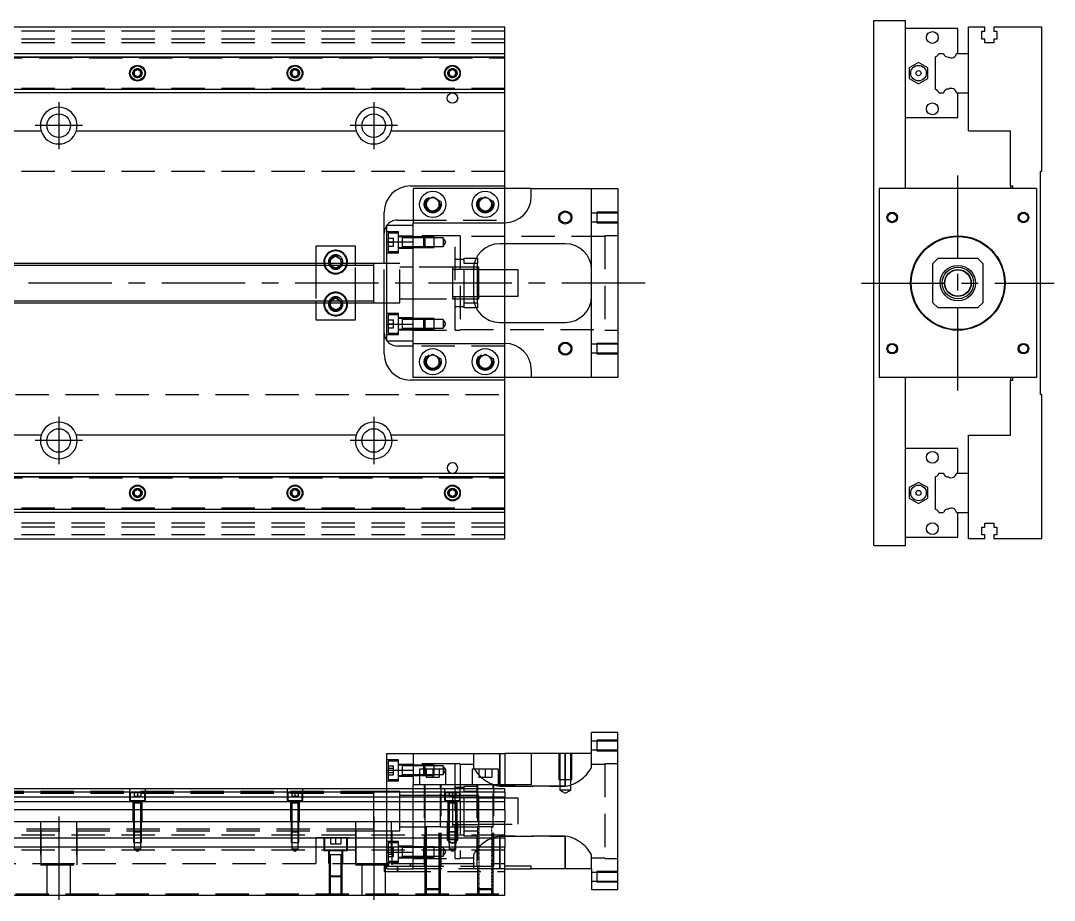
# Model space of a CAD drawing. Extents: x -14 to 789, y -275 to 102.
# Drawn here: x 395.5 to 789.3, y -235.3 to 100 of the extents above; entities that cross this region are included whole.
import ezdxf

# ---------------------------------------------------------------- set-up
doc = ezdxf.new("R2010")
doc.units = 0
for name, pattern in [('CENTER', [50.8, 31.75, -6.35, 6.35, -6.35]), ('DASHED', [19.05, 12.7, -6.35]), ('DOT', [0.5, 0.25, -0.25])]:
    doc.linetypes.add(name, pattern=pattern)
doc.layers.get('0').update_dxf_attribs({"linetype": 'CONTINUOUS'})
doc.layers.add('CENTER', color=1, linetype='CENTER')

msp = doc.modelspace()

# ---------------------------------------------------------------- linework, layer by layer
at = {"color": 7, "linetype": 'CONTINUOUS'}
for p, q in [((720.55, 100), (732.55, 100)), ((720.55, -100), (720.55, 100)), ((732.55, 36), (732.55, 100)), ((580, 97.5), (390, 97.5)), ((580, 87.5), (580, 97.5)), ((752.55, 97), (732.55, 97)), ((752.55, 87.5), (752.55, 97)), ((756.55, 87.5), (756.55, 97.5)), ((762.85, 97.5), (756.55, 97.5)), ((761.7, 96), (762.85, 96)), ((761.7, 93), (761.7, 96)), ((762.85, 96), (762.85, 97.5)), ((766.25, 97.5), (766.25, 96)), ((784.55, 97.5), (766.25, 97.5)), ((766.25, 96), (767.4, 96)), ((767.4, 96), (767.4, 93)), ((784.55, 42.5), (784.55, 97.5)), ((762.85, 93), (761.7, 93)), ((762.85, 91.5), (762.85, 93)), ((766.25, 91.5), (762.85, 91.5)), ((766.25, 93), (766.25, 91.5)), ((767.4, 93), (766.25, 93)), ((390, 87.5), (580, 87.5)), ((580, 86.247728), (580, 87.5)), ((745.302272, 87.5), (747.07668, 87.5)), ((752.027372, 87.5), (756.55, 87.5)), ((756.55, 72.5), (756.55, 87.5)), ((756.55, 72.5), (756.55, 87.5)), ((390, 86.247728), (580, 86.247728)), ((580, 73.752272), (580, 86.247728)), ((737.54996, 84.041452), (734.04996, 82.020726)), ((741.049959, 82.020726), (737.54996, 84.041452)), ((744.05, 73.752272), (744.05, 86.247728)), ((438.75, 80.721688), (440, 81.443376)), ((438.75, 79.278312), (438.75, 80.721688)), ((440, 78.556624), (438.75, 79.278312)), ((440, 81.443376), (441.25, 80.721688)), ((441.25, 79.278312), (440, 78.556624)), ((441.25, 80.721688), (441.25, 79.278312)), ((498.75, 80.721688), (500, 81.443376)), ((498.75, 79.278312), (498.75, 80.721688)), ((500, 78.556624), (498.75, 79.278312)), ((500, 81.443376), (501.25, 80.721688)), ((501.25, 79.278312), (500, 78.556624)), ((501.25, 80.721688), (501.25, 79.278312)), ((558.75, 80.721688), (560, 81.443376)), ((558.75, 79.278312), (558.75, 80.721688)), ((560, 78.556624), (558.75, 79.278312)), ((560, 81.443376), (561.25, 80.721688)), ((561.25, 79.278312), (560, 78.556624)), ((561.25, 80.721688), (561.25, 79.278312)), ((734.04996, 82.020726), (734.049959, 77.979274)), ((741.049959, 77.979274), (741.049959, 82.020726)), ((734.049959, 77.979274), (737.54996, 75.958548)), ((737.54996, 75.958548), (741.049959, 77.979274)), ((580, 73.752272), (390, 73.752272)), ((580, 72.5), (390, 72.5)), ((580, 72.5), (580, 73.752272)), ((580, 58), (580, 72.5)), ((745.302272, 72.5), (747.07668, 72.5)), ((752.027372, 72.5), (756.55, 72.5)), ((752.55, 63), (752.55, 72.5)), ((756.55, 58), (756.55, 72.5)), ((752.55, 63), (732.55, 63)), ((390, 58), (403.291796, 58)), ((416.708204, 58), (523.291796, 58)), ((536.708204, 58), (580, 58)), ((580, 37), (580, 58)), ((756.55, 58), (772.55, 58)), ((772.55, 37), (772.55, 58)), ((784.55, 42.5), (784.05, 42.5)), ((784.05, -42.5), (784.05, 42.5)), ((544, 37), (580, 37)), ((545, 36), (545, 23)), ((590, 36), (545, 36)), ((580, 36), (580, 37)), ((590, 33), (590, 36)), ((590, 36), (613, 36)), ((613, -36), (613, 36)), ((613, 36), (623, 36)), ((623, 36), (623, -36)), ((782.55, 36), (722.55, 36)), ((722.55, 36), (722.55, -36)), ((772.55, 37), (773.55, 37)), ((772.55, 37), (772.55, 36)), ((773.55, 36), (773.55, 37)), ((782.55, 36), (782.55, -36)), ((550, 31.443376), (552.5, 32.886752)), ((552.5, 32.886752), (555, 31.443376)), ((570, 31.443376), (572.5, 32.886752)), ((572.5, 32.886752), (575, 31.443376)), ((550, 28.556624), (550, 31.443376)), ((552.5, 27.113248), (550, 28.556624)), ((555, 28.556624), (552.5, 27.113248)), ((555, 31.443376), (555, 28.556624)), ((570, 28.556624), (570, 31.443376)), ((572.5, 27.113248), (570, 28.556624)), ((575, 28.556624), (572.5, 27.113248)), ((575, 31.443376), (575, 28.556624)), ((534, 7.5), (534, 27)), ((539, 24), (545, 24)), ((535, 15.652476), (535, 22)), ((535, 22), (545, 22)), ((545, 15.652476), (545, 23)), ((545, 23), (580, 23)), ((508, 14), (508, 7.5)), ((523, 14), (508, 14)), ((523, 7.5), (523, 14)), ((535, 15.652476), (545, 15.652476)), ((535, -15.652476), (535, 15.652476)), ((545, -15.652476), (545, 15.652476)), ((545, -15.652476), (545, 15.652476)), ((603, 15), (578, 15)), ((580, 5), (580, 15)), ((513.5, 9.1547), (515.5, 10.309402)), ((513.5, 7.5), (513.5, 9.1547)), ((515.5, 10.309402), (517.5, 9.1547)), ((517.5, 9.1547), (517.5, 7.5)), ((569.069714, 9.5), (569.5, 9.5)), ((569.5, 9.5), (569.5, 7.5)), ((745.05, 9.5), (743.05, 7.5)), ((745.05, 9.5), (760.05, 9.5)), ((762.05, 7.5), (760.05, 9.5)), ((530, 7.5), (390, 7.5)), ((530, -7.5), (530, 7.5)), ((535, 7.5), (530, 7.5)), ((568, 5), (568, -5)), ((569.5, 5.125), (568.000782, 5.125)), ((569.5, 6), (568.050126, 6)), ((569.5, 7.5), (568.317542, 7.5)), ((569.5, -7.5), (569.5, 7.5)), ((570, 6), (569.5, 6)), ((570, 5.125), (569.5, 5.125)), ((570, -6), (570, 6)), ((585, 5), (570, 5)), ((585, -5), (585, 5)), ((743.05, -7.5), (743.05, 7.5)), ((762.05, 7.5), (762.05, -7.5)), ((390, -7.5), (530, -7.5)), ((508, -7.5), (508, -14)), ((513.5, -9.1547), (513.5, -7.5)), ((517.5, -7.5), (517.5, -9.1547)), ((523, -14), (523, -7.5)), ((529.995, -7.5), (530, -7.5)), ((530, -7.5), (535, -7.5)), ((530, -7.5), (530.005, -7.5)), ((534, -27), (534, -7.5)), ((568.000782, -5.125), (569.5, -5.125)), ((568.050126, -6), (569.5, -6)), ((568.317542, -7.5), (569.5, -7.5)), ((569.5, -5.125), (570, -5.125)), ((569.5, -6), (570, -6)), ((569.5, -7.5), (569.5, -9.5)), ((570, -5), (585, -5)), ((580, -15), (580, -5)), ((743.05, -7.5), (745.05, -9.5)), ((760.05, -9.5), (762.05, -7.5)), ((769.15, -5.499994), (769.15, -5.500852)), ((769.15, -5.500852), (769.15, -6.285102)), ((769.15, -6.285102), (769.15, -6.959886)), ((515.5, -10.309402), (513.5, -9.1547)), ((517.5, -9.1547), (515.5, -10.309402)), ((569.5, -9.5), (569.069714, -9.5)), ((760.05, -9.5), (745.05, -9.5)), ((508, -14), (523, -14)), ((535, -22), (535, -15.652476)), ((535, -15.652476), (545, -15.652476)), ((545, -23), (545, -15.652476)), ((578, -15), (603, -15)), ((535, -22), (545, -22)), ((545, -23), (580, -23)), ((545, -36), (545, -23)), ((545, -24), (539, -24)), ((550, -28.556624), (552.5, -27.113248)), ((552.5, -27.113248), (555, -28.556624)), ((570, -28.556624), (572.5, -27.113248)), ((572.5, -27.113248), (575, -28.556624)), ((550, -31.443376), (550, -28.556624)), ((552.5, -32.886752), (550, -31.443376)), ((555, -31.443376), (552.5, -32.886752)), ((555, -28.556624), (555, -31.443376)), ((570, -31.443376), (570, -28.556624)), ((572.5, -32.886752), (570, -31.443376)), ((575, -31.443376), (572.5, -32.886752)), ((575, -28.556624), (575, -31.443376)), ((590, -33), (590, -36)), ((580, -37), (544, -37)), ((590, -36), (545, -36)), ((580, -37), (580, -36)), ((580, -58), (580, -37)), ((613, -36), (590, -36)), ((623, -36), (613, -36)), ((782.55, -36), (722.55, -36)), ((732.55, -100), (732.55, -36)), ((772.55, -36), (772.55, -37)), ((772.55, -58), (772.55, -37)), ((772.55, -37), (773.55, -37)), ((773.55, -37), (773.55, -36)), ((784.55, -42.5), (784.05, -42.5)), ((784.55, -97.5), (784.55, -42.5)), ((403.291796, -58), (390, -58)), ((523.291796, -58), (416.708204, -58)), ((580, -58), (536.708204, -58)), ((580, -72.5), (580, -58)), ((756.55, -72.5), (756.55, -58)), ((756.55, -58), (772.55, -58)), ((752.55, -63), (732.55, -63)), ((752.55, -72.5), (752.55, -63)), ((390, -72.5), (580, -72.5)), ((390, -73.752272), (580, -73.752272)), ((580, -73.752272), (580, -72.5)), ((580, -86.247728), (580, -73.752272)), ((744.05, -86.247728), (744.05, -73.752272)), ((745.302272, -72.5), (747.07668, -72.5)), ((752.027372, -72.5), (756.55, -72.5)), ((756.55, -87.5), (756.55, -72.5)), ((756.55, -87.5), (756.55, -72.5)), ((438.75, -79.278312), (440, -78.556624)), ((440, -78.556624), (441.25, -79.278312)), ((498.75, -79.278312), (500, -78.556624)), ((500, -78.556624), (501.25, -79.278312)), ((558.75, -79.278312), (560, -78.556624)), ((560, -78.556624), (561.25, -79.278312)), ((734.04996, -77.979274), (734.049959, -82.020726)), ((737.54996, -75.958548), (734.04996, -77.979274)), ((741.049959, -77.979274), (737.54996, -75.958548)), ((741.049959, -82.020726), (741.049959, -77.979274)), ((438.75, -80.721688), (438.75, -79.278312)), ((440, -81.443376), (438.75, -80.721688)), ((441.25, -80.721688), (440, -81.443376)), ((441.25, -79.278312), (441.25, -80.721688)), ((498.75, -80.721688), (498.75, -79.278312)), ((500, -81.443376), (498.75, -80.721688)), ((501.25, -80.721688), (500, -81.443376)), ((501.25, -79.278312), (501.25, -80.721688)), ((558.75, -80.721688), (558.75, -79.278312)), ((560, -81.443376), (558.75, -80.721688)), ((561.25, -80.721688), (560, -81.443376)), ((561.25, -79.278312), (561.25, -80.721688)), ((734.049959, -82.020726), (737.54996, -84.041452)), ((737.54996, -84.041452), (741.049959, -82.020726)), ((580, -86.247728), (390, -86.247728)), ((580, -87.5), (580, -86.247728)), ((580, -87.5), (390, -87.5)), ((580, -97.5), (580, -87.5)), ((745.302272, -87.5), (747.07668, -87.5)), ((752.027372, -87.5), (756.55, -87.5)), ((752.55, -97), (752.55, -87.5)), ((756.55, -97.5), (756.55, -87.5)), ((761.7, -93), (762.85, -93)), ((761.7, -96), (761.7, -93)), ((762.85, -91.5), (766.25, -91.5)), ((762.85, -93), (762.85, -91.5)), ((766.25, -91.5), (766.25, -93)), ((766.25, -93), (767.4, -93)), ((767.4, -93), (767.4, -96)), ((390, -97.5), (580, -97.5)), ((752.55, -97), (732.55, -97)), ((762.85, -97.5), (756.55, -97.5)), ((762.85, -96), (761.7, -96)), ((762.85, -97.5), (762.85, -96)), ((766.25, -96), (766.25, -97.5)), ((767.4, -96), (766.25, -96)), ((784.55, -97.5), (766.25, -97.5)), ((720.55, -100), (732.55, -100)), ((623, -171.26), (613, -171.26)), ((613, -179.26), (613, -171.26)), ((623, -231.26), (623, -171.26)), ((535, -179.26), (545, -179.26)), ((535, -185.607524), (535, -179.26)), ((545, -179.26), (545, -191.26)), ((545, -179.26), (580, -179.26)), ((590, -179.26), (580, -179.26)), ((590, -179.26), (590, -191.26)), ((613, -179.26), (590, -179.26)), ((540.9, -183.703646), (540.9, -184.28866)), ((535, -185.607524), (545, -185.607524)), ((535, -192.76), (535, -185.607524)), ((540.9, -185.563604), (540.9, -185.843698)), ((540.9, -187.118714), (540.9, -187.703656)), ((557.5, -185.26), (547.5, -185.26)), ((547.5, -185.26), (547.5, -191.26)), ((557.5, -191.26), (557.5, -185.26)), ((577.5, -185.26), (567.5, -185.26)), ((567.5, -185.26), (567.5, -191.26)), ((577.5, -191.26), (577.5, -185.26)), ((580, -192.76), (383.5, -192.76)), ((545, -192.76), (545, -191.26)), ((590, -191.26), (545, -191.26)), ((580, -194.012272), (580, -192.76)), ((580, -194.012272), (383.5, -194.012272)), ((383.5, -195.78668), (580, -195.78668)), ((570, -196.135), (569.5, -196.135)), ((580, -194.012272), (580, -195.78668)), ((580, -197.683076), (580, -195.78668)), ((580, -197.683076), (383.5, -197.683076)), ((580, -200.737372), (383.5, -200.737372)), ((580, -200.737372), (580, -197.683076)), ((580, -200.737372), (580, -205.26)), ((0, -205.26), (580, -205.26)), ((580, -211.56), (580, -205.26)), ((580, -211.56), (0, -211.56)), ((580, -211.56), (580, -214.96)), ((580, -214.96), (0, -214.96)), ((540.9, -214.816344), (540.9, -214.96)), ((540.9, -214.96), (540.9, -215.40136)), ((580, -233.26), (580, -214.96)), ((540.9, -216.676302), (540.9, -216.956396)), ((540.9, -218.231412), (540.9, -218.816354)), ((590, -222.26), (580, -222.26)), ((580, -223.26), (590, -223.26)), ((590, -223.26), (590, -222.26)), ((613, -223.26), (590, -223.26)), ((613, -223.26), (613, -231.26)), ((623, -231.26), (613, -231.26)), ((0, -233.26), (580, -233.26))]:
    msp.add_line(p, q, dxfattribs=at)
at = {"color": 3, "linetype": 'DASHED'}
for p, q in [((580, 96), (0, 96)), ((580, 93), (0, 93)), ((580, 91.5), (0, 91.5)), ((383.5, 86.1), (580, 86.1)), ((383.5, 85.8), (580, 85.8)), ((390, 86.1147), (580, 86.1147)), ((438.5, 80), (438.516134, 80.21941)), ((498.5, 80), (498.516134, 80.21941)), ((558.5, 80), (558.516134, 80.21941)), ((580, 74.2), (383.5, 74.2)), ((580, 73.9), (383.5, 73.9)), ((580, 73.8853), (390, 73.8853)), ((580, 42.5), (12.5, 42.5)), ((580, 24), (580, 36)), ((555.477798, 30.364306), (555.5, 30)), ((575.477798, 30.364306), (575.5, 30)), ((545, 24), (580, 24)), ((580, 23), (580, 24)), ((615, 26.65), (613, 26.65)), ((615, 26.999994), (615, 23.000006)), ((623, 26.999994), (615, 26.999994)), ((623, 26.65), (615, 26.65)), ((545, 15.652476), (545, 22)), ((580, 15), (580, 23)), ((613, 23.35), (615, 23.35)), ((615, 23.35), (623, 23.35)), ((615, 23.000006), (623, 23.000006)), ((539.5, 19.55635), (535, 19.55635)), ((535.5, 19.05635), (535.5, 12.05635)), ((539.5, 19.05635), (535.5, 19.05635)), ((535.5, 17.05635), (537.5, 17.05635)), ((537.5, 15.55635), (537.5, 17.05635)), ((539.5, 11.55635), (539.5, 19.55635)), ((545, 17.80635), (539.5, 17.80635)), ((540.9, 17.55635), (539.5, 17.55635)), ((540.9, 17.55635), (540.895, 17.55635)), ((540.9, 17.55635), (540.9, 17.339888)), ((540.905, 17.55635), (540.9, 17.55635)), ((545, 17.55635), (540.9, 17.55635)), ((540.9, 17.339888), (540.9, 13.77281)), ((545, 17.20635), (540.9, 17.20635)), ((561, 18), (545, 18)), ((549.15, 17.55635), (545, 17.55635)), ((549.150006, 17.556344), (545, 17.556344)), ((549.5, 17.20635), (545, 17.20635)), ((549.15, 13.55635), (549.15, 17.55635)), ((549.5, 17.20635), (549.15, 17.55635)), ((553, 17.556344), (549.150006, 17.556344)), ((549.5, 17.20635), (549.5, 13.90635)), ((553, 17.20635), (549.5, 17.20635)), ((553, 13.556354), (553, 17.556344)), ((556.5, 17.20635), (553, 17.20635)), ((556.5, 17.20635), (556.5, 13.90635)), ((557.452628, 15.55635), (556.5, 17.20635)), ((561, -18), (561, 18)), ((563, 18), (561, 18)), ((563, 18), (563, -18)), ((618, 17.75), (563, 17.75)), ((618, 18), (618, -18)), ((623, 18), (618, 18)), ((535.5, 15.55635), (537.5, 15.55635)), ((535.5, 14.05635), (537.5, 14.05635)), ((535.5, 12.05635), (539.5, 12.05635)), ((537.5, 14.05635), (537.5, 15.55635)), ((539.5, 13.55635), (540.9, 13.55635)), ((539.5, 13.30635), (545, 13.30635)), ((540.895, 13.55635), (540.9, 13.55635)), ((540.9, 13.90635), (545, 13.90635)), ((540.9, 13.77281), (540.9, 13.55635)), ((540.9, 13.55635), (540.905, 13.55635)), ((540.9, 13.55635), (545, 13.55635)), ((545, 13.90635), (549.5, 13.90635)), ((545, 13.556354), (549.15, 13.556354)), ((545, 13.55635), (549.15, 13.55635)), ((549.15, 13.55635), (549.5, 13.90635)), ((549.15, 13.556354), (553, 13.556354)), ((549.5, 13.90635), (553, 13.90635)), ((553, 13.90635), (556.5, 13.90635)), ((556.5, 13.90635), (557.452628, 15.55635)), ((517.983582, 8.286038), (518, 8)), ((535, 11.55635), (539.5, 11.55635)), ((564.5, 9), (561, 9)), ((564.5, 9.5), (569.069714, 9.5)), ((564.5, 7.5), (564.5, 9.5)), ((508, 7.5), (508, 6.75)), ((508, 6.75), (508, -6.75)), ((513.5, 6.8453), (513.5, 7.5)), ((513.665064, 6.75), (513.5, 6.8453)), ((515.5, 5.690598), (513.665064, 6.75)), ((517.334936, 6.75), (515.5, 5.690598)), ((517.5, 6.8453), (517.334936, 6.75)), ((517.5, 7.5), (517.5, 6.8453)), ((523, 6.75), (523, 7.5)), ((523, -6.75), (523, 6.75)), ((534, -7.5), (534, 7.5)), ((540, 7.5), (535, 7.5)), ((540, -7.5), (540, 7.5)), ((545, 6), (540, 6)), ((560, 6), (545, 6)), ((560, 6), (559.995, 6)), ((560, 6), (560, -6)), ((561, 6), (560, 6)), ((560.005, 6), (560, 6)), ((561, 5.125), (560, 5.125)), ((564.5, 6), (561, 6)), ((564.5, 5.125), (561, 5.125)), ((564.5, -7.5), (564.5, 7.5)), ((568.317542, 7.5), (564.5, 7.5)), ((568.050126, 6), (564.5, 6)), ((568.000782, 5.125), (564.5, 5.125)), ((580, -5), (580, 5)), ((508, -6.75), (508, -7.5)), ((513.5, -6.8453), (513.665064, -6.75)), ((513.5, -7.5), (513.5, -6.8453)), ((513.665064, -6.75), (515.5, -5.690598)), ((515.5, -5.690598), (517.334936, -6.75)), ((517.334936, -6.75), (517.5, -6.8453)), ((517.5, -6.8453), (517.5, -7.5)), ((517.983582, -7.713962), (518, -8)), ((523, -7.5), (523, -6.75)), ((535, -7.5), (540, -7.5)), ((540, -6), (545, -6)), ((545, -6), (560, -6)), ((559.995, -6), (560, -6)), ((560, -5.125), (561, -5.125)), ((560, -6), (561, -6)), ((560, -6), (560.005, -6)), ((561, -5.125), (564.5, -5.125)), ((561, -6), (564.5, -6)), ((564.5, -5.125), (568.000782, -5.125)), ((564.5, -6), (568.050126, -6)), ((564.5, -7.5), (568.317542, -7.5)), ((564.5, -9.5), (564.5, -7.5)), ((539.5, -11.55635), (535, -11.55635)), ((539.5, -19.55635), (539.5, -11.55635)), ((561, -9), (564.5, -9)), ((569.069714, -9.5), (564.5, -9.5)), ((535.5, -12.05635), (535.5, -19.05635)), ((539.5, -12.05635), (535.5, -12.05635)), ((535.5, -14.05635), (537.5, -14.05635)), ((535.5, -15.55635), (537.5, -15.55635)), ((537.5, -15.55635), (537.5, -14.05635)), ((537.5, -17.05635), (537.5, -15.55635)), ((545, -13.30635), (539.5, -13.30635)), ((540.9, -13.55635), (539.5, -13.55635)), ((540.9, -13.55635), (540.895, -13.55635)), ((540.9, -13.55635), (540.9, -13.77281)), ((540.905, -13.55635), (540.9, -13.55635)), ((545, -13.55635), (540.9, -13.55635)), ((540.9, -13.77281), (540.9, -17.339888)), ((545, -13.90635), (540.9, -13.90635)), ((549.15, -13.55635), (545, -13.55635)), ((549.15, -13.556352), (545, -13.556354)), ((549.5, -13.90635), (545, -13.90635)), ((545, -22), (545, -15.652476)), ((549.15, -17.55635), (549.15, -13.55635)), ((549.5, -13.90635), (549.15, -13.55635)), ((553, -13.556354), (549.15, -13.556352)), ((549.5, -13.90635), (549.5, -17.20635)), ((553, -13.90635), (549.5, -13.90635)), ((553, -17.556344), (553, -13.556354)), ((556.5, -13.90635), (553, -13.90635)), ((556.5, -13.90635), (556.5, -17.20635)), ((557.452628, -15.55635), (556.5, -13.90635)), ((556.5, -17.20635), (557.452628, -15.55635)), ((580, -23), (580, -15)), ((535, -19.55635), (539.5, -19.55635)), ((535.5, -17.05635), (537.5, -17.05635)), ((535.5, -19.05635), (539.5, -19.05635)), ((539.5, -17.55635), (540.9, -17.55635)), ((539.5, -17.80635), (545, -17.80635)), ((540.895, -17.55635), (540.9, -17.55635)), ((540.9, -17.20635), (545, -17.20635)), ((540.9, -17.339888), (540.9, -17.55635)), ((540.9, -17.55635), (540.905, -17.55635)), ((540.9, -17.55635), (545, -17.55635)), ((545, -17.20635), (549.5, -17.20635)), ((545, -17.556344), (549.15, -17.556346)), ((545, -17.55635), (549.15, -17.55635)), ((545, -18), (561, -18)), ((549.15, -17.55635), (549.5, -17.20635)), ((549.15, -17.556346), (553, -17.556344)), ((549.5, -17.20635), (553, -17.20635)), ((553, -17.20635), (556.5, -17.20635)), ((561, -18), (563, -18)), ((563, -17.75), (618, -17.75)), ((618, -18), (623, -18)), ((580, -24), (580, -23)), ((615, -23.35), (613, -23.35)), ((615, -23.000006), (615, -26.999994)), ((623, -23.000006), (615, -23.000006)), ((623, -23.35), (615, -23.35)), ((580, -24), (545, -24)), ((580, -36), (580, -24)), ((613, -26.65), (615, -26.65)), ((615, -26.65), (623, -26.65)), ((615, -26.999994), (623, -26.999994)), ((555.477798, -29.635694), (555.5, -30)), ((575.477798, -29.635694), (575.5, -30)), ((12.5, -42.5), (580, -42.5)), ((383.5, -73.9), (580, -73.9)), ((383.5, -74.2), (580, -74.2)), ((390, -73.8853), (580, -73.8853)), ((438.5, -80), (438.516134, -79.78059)), ((498.5, -80), (498.516134, -79.78059)), ((558.5, -80), (558.516134, -79.78059)), ((580, -85.8), (383.5, -85.8)), ((580, -86.1), (383.5, -86.1)), ((580, -86.1147), (390, -86.1147)), ((580, -91.5), (0, -91.5)), ((580, -93), (0, -93)), ((580, -96), (0, -96)), ((615, -174.61), (613, -174.61)), ((615, -174.260006), (615, -178.259994)), ((623, -174.260006), (615, -174.260006)), ((623, -174.61), (615, -174.61)), ((568, -179.26), (568, -184.228778)), ((578, -191.769874), (578, -179.26)), ((578, -179.26), (578, -191.26)), ((580, -179.26), (580, -191.26)), ((600.500006, -179.26), (600.500006, -189.26)), ((600.9, -179.26), (600.9, -189.26)), ((603, -179.26), (603, -191.769874)), ((603, -191.769874), (603, -179.26)), ((605.1, -189.26), (605.1, -179.26)), ((605.499994, -189.26), (605.499994, -179.26)), ((613, -177.91), (615, -177.91)), ((613, -184.228778), (613, -179.26)), ((615, -177.91), (623, -177.91)), ((615, -178.259994), (623, -178.259994)), ((539.5, -181.70365), (535, -181.70365)), ((535.5, -182.20365), (535.5, -185.70365)), ((539.5, -182.20365), (535.5, -182.20365)), ((535.5, -183.9716), (537.5, -183.9716)), ((535.5, -184.837626), (537.5, -184.837626)), ((537.5, -184.837626), (537.5, -183.9716)), ((537.5, -186.569676), (537.5, -184.837626)), ((539.5, -189.70365), (539.5, -181.70365)), ((545, -183.45365), (539.5, -183.45365)), ((540.9, -183.70365), (539.5, -183.70365)), ((540.9, -183.70365), (540.895, -183.70365)), ((540.9, -183.70365), (540.9, -183.920318)), ((540.905, -183.70365), (540.9, -183.70365)), ((545, -183.70365), (540.9, -183.70365)), ((540.9, -183.920318), (540.9, -184.288664)), ((545, -184.05365), (540.9, -184.05365)), ((540.9, -184.288664), (540.9, -185.70365)), ((561, -183.26), (545, -183.26)), ((549.15, -183.70365), (545, -183.70365)), ((549.15, -183.703654), (545, -183.703656)), ((549.5, -184.05365), (545, -184.05365)), ((549.15, -185.26), (549.15, -183.70365)), ((549.5, -184.05365), (549.15, -183.70365)), ((553, -183.703656), (549.15, -183.703654)), ((549.5, -184.05365), (549.5, -185.26)), ((553, -184.05365), (549.5, -184.05365)), ((553, -185.26), (553, -183.703656)), ((556.5, -184.05365), (553, -184.05365)), ((556.5, -184.05365), (556.5, -187.35365)), ((557.452628, -185.70365), (556.5, -184.05365)), ((561, -191.26), (561, -183.26)), ((563, -183.26), (561, -183.26)), ((563, -183.26), (563, -192.76)), ((568, -183.51), (563, -183.51)), ((568, -184.228778), (568.034792, -184.4957)), ((568.034792, -184.4957), (568.13642, -184.801226)), ((612.823178, -184.894328), (612.954746, -184.53671)), ((612.954746, -184.53671), (613, -184.228778)), ((618, -183.51), (613, -183.51)), ((618, -183.26), (618, -219.26)), ((623, -183.26), (618, -183.26)), ((535.5, -185.70365), (535.5, -189.20365)), ((535.5, -186.569676), (537.5, -186.569676)), ((535.5, -187.435702), (537.5, -187.435702)), ((537.5, -187.435702), (537.5, -186.569676)), ((539.5, -187.70365), (540.9, -187.70365)), ((539.5, -187.95365), (545, -187.95365)), ((540.895, -187.70365), (540.9, -187.70365)), ((540.9, -185.70365), (540.9, -187.11871)), ((540.9, -187.11871), (540.9, -187.486942)), ((540.9, -187.35365), (545, -187.35365)), ((540.9, -187.486942), (540.9, -187.70365)), ((540.9, -187.70365), (540.905, -187.70365)), ((540.9, -187.70365), (545, -187.70365)), ((545, -187.35365), (547.5, -187.35365)), ((545, -187.703646), (547.5, -187.703646)), ((545, -187.70365), (547.5, -187.70365)), ((547.5, -187.35365), (549.5, -187.35365)), ((547.5, -187.703646), (549.15, -187.703648)), ((547.5, -187.70365), (549.15, -187.70365)), ((549.15, -185.70365), (549.15, -185.26)), ((549.15, -187.70365), (549.15, -185.70365)), ((549.15, -187.70365), (549.5, -187.35365)), ((549.15, -187.703648), (553, -187.703646)), ((549.5, -185.26), (549.5, -185.70365)), ((549.5, -185.70365), (549.5, -187.35365)), ((549.5, -187.35365), (553, -187.35365)), ((550, -185.26), (550, -188.26)), ((550, -188.26), (552.5, -188.26)), ((552.5, -185.26), (552.5, -188.26)), ((552.5, -188.26), (555, -188.26)), ((553, -187.703646), (553, -185.26)), ((553, -187.35365), (556.5, -187.35365)), ((555, -185.26), (555, -188.26)), ((556.5, -187.35365), (557.452628, -185.70365)), ((570, -185.26), (570, -188.26)), ((570, -188.26), (572.5, -188.26)), ((572.5, -185.26), (572.5, -188.26)), ((572.5, -188.26), (575, -188.26)), ((575, -185.26), (575, -188.26)), ((437, -192.76), (437, -197.26)), ((443, -197.26), (443, -192.76)), ((497, -192.76), (497, -197.26)), ((503, -197.26), (503, -192.76)), ((535, -189.70365), (539.5, -189.70365)), ((535, -205.26), (535, -192.76)), ((535.5, -189.20365), (539.5, -189.20365)), ((545, -205.26), (545, -192.76)), ((549.25, -191.26), (549.25, -222.26)), ((549.5, -191.26), (549.5, -192.76)), ((549.5, -192.76), (549.5, -205.26)), ((555.5, -192.76), (555.5, -191.26)), ((555.5, -207.265), (555.5, -192.76)), ((555.75, -222.26), (555.75, -191.26)), ((557, -192.76), (557, -197.26)), ((561, -192.76), (561, -191.26)), ((564.5, -192.26), (561, -192.26)), ((561, -194.26), (561, -192.76)), ((563, -197.26), (563, -192.76)), ((564.5, -191.76), (569.5, -191.76)), ((564.5, -192.76), (564.5, -191.76)), ((564.5, -193.76), (564.5, -192.76)), ((569.25, -191.26), (569.25, -222.26)), ((569.5, -191.26), (569.5, -192.76)), ((569.5, -192.76), (569.5, -207.265)), ((575.5, -192.76), (575.5, -191.26)), ((575.5, -207.265), (575.5, -192.76)), ((575.75, -222.26), (575.75, -191.26)), ((578, -191.26), (578, -191.769874)), ((578, -191.769874), (603, -191.769874)), ((603, -191.769874), (578, -191.769874)), ((600.500006, -189.26), (605.499994, -189.26)), ((600.9, -189.26), (600.9, -193.26)), ((605.1, -193.26), (605.1, -189.26)), ((530, -193.76), (383.5, -193.76)), ((530, -194.51), (383.5, -194.51)), ((442.75, -194.26), (437.25, -194.26)), ((437.25, -194.26), (437.25, -197.26)), ((438.75, -194.26), (438.75, -195.56)), ((438.75, -195.56), (440, -195.56)), ((440, -194.26), (440, -195.56)), ((440, -195.56), (441.25, -195.56)), ((441.25, -194.26), (441.25, -195.56)), ((442.75, -197.26), (442.75, -194.26)), ((502.75, -194.26), (497.25, -194.26)), ((497.25, -194.26), (497.25, -197.26)), ((498.75, -194.26), (498.75, -195.56)), ((498.75, -195.56), (500, -195.56)), ((500, -194.26), (500, -195.56)), ((500, -195.56), (501.25, -195.56)), ((501.25, -194.26), (501.25, -195.56)), ((502.75, -197.26), (502.75, -194.26)), ((530, -193.76), (529.995, -193.76)), ((530, -193.760668), (530, -193.76)), ((535, -193.76), (530, -193.76)), ((530.005, -193.76), (530, -193.76)), ((530, -194.308872), (530, -193.760668)), ((530, -201.05995), (530, -194.308872)), ((540, -193.76), (535, -193.76)), ((540, -201.26), (540, -193.76)), ((545, -195.26), (540, -195.26)), ((549.5, -195.26), (545, -195.26)), ((555.5, -195.26), (549.5, -195.26)), ((557.25, -195.26), (555.5, -195.26)), ((562.75, -194.26), (557.25, -194.26)), ((557.25, -194.26), (557.25, -197.26)), ((560.005, -195.26), (557.25, -195.26)), ((558.75, -194.26), (558.75, -195.56)), ((558.75, -195.56), (560, -195.56)), ((561, -195.26), (559.995, -195.26)), ((560, -194.26), (560, -195.56)), ((560, -195.26), (560, -201.059946)), ((560, -195.934966), (560, -195.26)), ((560, -195.56), (561.25, -195.56)), ((561, -196.135), (560, -196.135)), ((561, -201.26), (561, -194.26)), ((562.75, -195.26), (561, -195.26)), ((562.75, -196.135), (561, -196.135)), ((561.25, -194.26), (561.25, -195.56)), ((562.75, -197.26), (562.75, -194.26)), ((564.5, -195.26), (562.75, -195.26)), ((564.5, -196.135), (562.75, -196.135)), ((564.5, -208.76), (564.5, -193.76)), ((569.5, -193.76), (564.5, -193.76)), ((569.5, -195.26), (564.5, -195.26)), ((569.5, -196.135), (564.5, -196.135)), ((570, -195.26), (569.5, -195.26)), ((570, -201.26), (570, -195.26)), ((575.5, -196.26), (570, -196.26)), ((580, -196.26), (575.5, -196.26)), ((585, -196.26), (580, -196.26)), ((585, -201.26), (585, -196.26)), ((605.1, -193.26), (600.9, -193.26)), ((600.9, -193.26), (603, -194.472436)), ((603, -194.472436), (605.1, -193.26)), ((437, -197.26), (443, -197.26)), ((438.25, -197.26), (438.25, -205.26)), ((439.998804, -198.26), (438.499994, -198.26)), ((441.500006, -198.26), (438.499994, -198.26)), ((438.5, -197.26), (438.5, -198.26)), ((438.5, -198.255), (438.5, -198.26)), ((438.624678, -198.26), (438.5, -198.26)), ((438.5, -198.26), (438.5, -198.265)), ((438.5, -198.26), (438.5, -205.26)), ((439.998804, -198.26), (438.624678, -198.26)), ((438.75, -198.26), (438.75, -205.26)), ((441.500006, -198.26), (439.998804, -198.26)), ((441.37533, -198.26), (439.998804, -198.26)), ((441.25, -205.26), (441.25, -198.26)), ((441.5, -198.26), (441.37533, -198.26)), ((441.5, -198.26), (441.5, -197.26)), ((441.5, -198.26), (441.5, -198.255)), ((441.5, -198.265), (441.5, -198.26)), ((441.5, -205.26), (441.5, -198.26)), ((441.75, -205.26), (441.75, -197.26)), ((497, -197.26), (503, -197.26)), ((498.25, -197.26), (498.25, -205.26)), ((499.998804, -198.26), (498.499994, -198.26)), ((501.500006, -198.26), (498.499994, -198.26)), ((498.5, -197.26), (498.5, -198.26)), ((498.5, -198.255), (498.5, -198.26)), ((498.624678, -198.26), (498.5, -198.26)), ((498.5, -198.26), (498.5, -198.265)), ((498.5, -198.26), (498.5, -205.26)), ((499.998804, -198.26), (498.624678, -198.26)), ((498.75, -198.26), (498.75, -205.26)), ((501.500006, -198.26), (499.998804, -198.26)), ((501.37533, -198.26), (499.998804, -198.26)), ((501.25, -205.26), (501.25, -198.26)), ((501.5, -198.26), (501.37533, -198.26)), ((501.5, -198.26), (501.5, -197.26)), ((501.5, -198.26), (501.5, -198.255)), ((501.5, -198.265), (501.5, -198.26)), ((501.5, -205.26), (501.5, -198.26)), ((501.75, -205.26), (501.75, -197.26)), ((557, -197.26), (563, -197.26)), ((558.25, -197.26), (558.25, -205.26)), ((558.5, -197.26), (558.5, -198.26)), ((558.5, -198.255), (558.5, -198.26)), ((558.624678, -198.26), (558.5, -198.26)), ((558.5, -198.26), (558.5, -205.26)), ((558.5, -198.26), (558.5, -198.265)), ((559.998804, -198.26), (558.624678, -198.26)), ((558.75, -198.26), (558.75, -205.26)), ((561.37533, -198.26), (559.998804, -198.26)), ((561.25, -205.26), (561.25, -198.26)), ((561.5, -198.26), (561.37533, -198.26)), ((561.5, -198.26), (561.5, -197.26)), ((561.5, -198.26), (561.5, -198.255)), ((561.5, -205.26), (561.5, -198.26)), ((561.5, -198.265), (561.5, -198.26)), ((561.75, -205.26), (561.75, -197.26)), ((563, -197.26), (563, -219.26)), ((530, -201.460038), (530, -201.05995)), ((530, -205.26023), (530, -201.460038)), ((540, -205.26), (540, -201.26)), ((560, -201.059946), (560, -207.26)), ((561, -219.26), (561, -201.26)), ((570, -207.26), (570, -201.26)), ((585, -206.26), (585, -201.26)), ((321.5, -208.01), (523.291796, -208.01)), ((403, -205.26), (403, -221.76)), ((403.291796, -221.26), (403.291796, -205.26)), ((416.708204, -205.26), (416.708204, -221.26)), ((417, -221.76), (417, -205.26)), ((438.5, -205.26), (438.5, -209.01)), ((438.500006, -205.26), (438.500002, -209.01)), ((438.75, -205.26), (438.75, -209.26)), ((441.25, -209.26), (441.25, -205.26)), ((441.499998, -209.01), (441.499994, -205.26)), ((441.5, -209.01), (441.5, -205.26)), ((498.5, -205.26), (498.5, -209.01)), ((498.500006, -205.26), (498.500002, -209.01)), ((498.75, -205.26), (498.75, -209.26)), ((501.25, -209.26), (501.25, -205.26)), ((501.499998, -209.01), (501.499994, -205.26)), ((501.5, -209.01), (501.5, -205.26)), ((523, -205.26), (523, -221.76)), ((523.291796, -221.26), (523.291796, -205.26)), ((523.291796, -208.01), (530, -208.01)), ((530, -208.211128), (530, -205.26023)), ((530, -208.76), (530, -208.211128)), ((535, -211.56), (535, -205.26)), ((536.708204, -205.26), (536.708204, -221.26)), ((537, -221.76), (537, -205.26)), ((540, -208.76), (540, -205.26)), ((540, -207.26), (545, -207.26)), ((545, -211.56), (545, -205.26)), ((545, -207.26), (549.39999, -207.26)), ((549.39999, -207.26), (549.5, -207.26)), ((549.5, -205.26), (549.5, -207.26)), ((549.5, -207.255), (549.5, -207.26)), ((549.849602, -207.26), (549.5, -207.26)), ((549.5, -207.26), (549.5, -211.56)), ((549.5, -207.26), (549.5, -207.265)), ((555.15035, -207.26), (549.849602, -207.26)), ((550, -207.26), (550, -211.56)), ((555, -222.26), (555, -207.26)), ((555.5, -207.26), (555.15035, -207.26)), ((555.5, -222.26), (555.5, -207.255)), ((555.500006, -207.26), (555.60001, -207.26)), ((555.60001, -207.26), (560.005, -207.26)), ((558, -205.26), (558, -212.26)), ((558.5, -205.26), (558.5, -209.01)), ((558.500006, -205.26), (558.500006, -209.010006)), ((558.75, -205.26), (558.75, -209.26)), ((559.995, -207.26), (569.39999, -207.26)), ((560, -206.385), (570, -206.385)), ((560.005, -207.26), (569.5, -207.26)), ((561.25, -209.26), (561.25, -205.26)), ((561.499994, -209.010006), (561.499994, -205.26)), ((561.5, -209.01), (561.5, -205.26)), ((562, -212.26), (562, -205.26)), ((569.39999, -207.26), (569.5, -207.26)), ((569.5, -207.255), (569.5, -222.26)), ((569.5, -207.26), (569.84965, -207.26)), ((569.849602, -207.26), (569.5, -207.26)), ((575.15035, -207.26), (569.849602, -207.26)), ((570, -206.26), (585, -206.26)), ((575.150204, -207.26), (575.5, -207.26)), ((575.5, -207.26), (575.15035, -207.26)), ((575.5, -222.26), (575.5, -207.255)), ((580, -210.41), (0, -210.41)), ((321.5, -208.76), (523.291796, -208.76)), ((438.5, -209.01), (441.5, -209.01)), ((438.5, -209.01), (438.75, -209.26)), ((438.500002, -209.01), (438.500006, -211.56)), ((438.500006, -211.56), (438.500006, -213.26)), ((441.25, -209.26), (438.75, -209.26)), ((438.75, -209.26), (438.75, -213.26)), ((441.25, -209.26), (441.5, -209.01)), ((441.25, -213.26), (441.25, -209.26)), ((441.499994, -211.56), (441.499998, -209.01)), ((441.499994, -213.26), (441.499994, -211.56)), ((498.5, -209.01), (501.5, -209.01)), ((498.5, -209.01), (498.75, -209.26)), ((498.500002, -209.01), (498.500006, -211.56)), ((498.500006, -211.56), (498.500006, -213.26)), ((501.25, -209.26), (498.75, -209.26)), ((498.75, -209.26), (498.75, -213.26)), ((501.25, -209.26), (501.5, -209.01)), ((501.25, -213.26), (501.25, -209.26)), ((501.499994, -211.56), (501.499998, -209.01)), ((501.499994, -213.26), (501.499994, -211.56)), ((508, -211.26), (523, -211.26)), ((508, -211.26), (508, -211.56)), ((508, -211.56), (508, -214.96)), ((511, -211.26), (511, -216.26)), ((511.25, -211.26), (511.25, -211.56)), ((511.25, -211.56), (511.25, -214.96)), ((513.5, -211.26), (513.5, -213.76)), ((515.5, -211.26), (515.5, -213.76)), ((517.5, -211.26), (517.5, -213.76)), ((519.75, -211.56), (519.75, -211.26)), ((519.75, -214.96), (519.75, -211.56)), ((520, -216.26), (520, -211.26)), ((523, -211.26), (523, -214.96)), ((523.291796, -208.76), (530, -208.76)), ((529.995, -208.76), (530, -208.76)), ((530, -208.76), (535, -208.76)), ((530, -208.76), (530.005, -208.76)), ((535, -208.76), (536.708204, -208.76)), ((535, -214.96), (535, -211.56)), ((536.708204, -208.76), (540, -208.76)), ((545, -214.96), (545, -211.56)), ((549.5, -211.56), (549.5, -214.96)), ((550, -211.56), (550, -214.96)), ((562, -212.26), (558, -212.26)), ((558, -212.26), (560, -213.4147)), ((558.5, -209.01), (561.5, -209.01)), ((558.5, -209.01), (558.75, -209.26)), ((558.500006, -209.010006), (558.500006, -211.56)), ((558.500006, -211.56), (558.500006, -213.26)), ((561.25, -209.26), (558.75, -209.26)), ((558.75, -209.26), (558.75, -213.26)), ((560, -213.4147), (562, -212.26)), ((561, -210.26), (564.5, -210.26)), ((561.25, -209.26), (561.5, -209.01)), ((561.25, -213.26), (561.25, -209.26)), ((561.499994, -211.56), (561.499994, -209.010006)), ((561.499994, -213.26), (561.499994, -211.56)), ((564.5, -208.76), (569.5, -208.76)), ((564.5, -210.76), (564.5, -208.76)), ((569.5, -210.76), (564.5, -210.76)), ((603, -210.750126), (578, -210.750126)), ((578, -210.750126), (603, -210.750126)), ((578, -223.26), (578, -210.750126)), ((578, -210.750126), (578, -222.26)), ((603, -210.750126), (603, -223.26)), ((603, -223.26), (603, -210.750126)), ((580, -216.11), (0, -216.11)), ((438.500006, -213.26), (441.499994, -213.26)), ((438.75, -213.26), (438.75, -215.76)), ((441.25, -215.76), (438.75, -215.76)), ((438.75, -215.76), (440, -216.481688)), ((440, -216.481688), (441.25, -215.76)), ((441.25, -215.76), (441.25, -213.26)), ((498.500006, -213.26), (501.499994, -213.26)), ((498.75, -213.26), (498.75, -215.76)), ((501.25, -215.76), (498.75, -215.76)), ((498.75, -215.76), (500, -216.481688)), ((500, -216.481688), (501.25, -215.76)), ((501.25, -215.76), (501.25, -213.26)), ((508, -214.96), (508, -221.26)), ((511, -216.26), (520, -216.26)), ((511.25, -214.96), (511.25, -216.26)), ((512.75, -216.26), (512.75, -221.26)), ((513, -216.26), (513, -217.865)), ((513.5, -213.76), (515.5, -213.76)), ((515.5, -213.76), (517.5, -213.76)), ((518, -217.865), (518, -216.26)), ((518.25, -221.26), (518.25, -216.26)), ((519.75, -216.26), (519.75, -214.96)), ((523, -214.96), (523, -221.26)), ((539.5, -212.81635), (535, -212.81635)), ((535, -216.912476), (535, -214.96)), ((535.5, -213.31635), (535.5, -214.96)), ((536.708204, -213.31635), (535.5, -213.31635)), ((535.5, -214.96), (535.5, -216.81635)), ((535.5, -215.084298), (537.5, -215.084298)), ((535.5, -215.950324), (537.5, -215.950324)), ((539.5, -213.31635), (536.708204, -213.31635)), ((537.5, -215.950324), (537.5, -215.084298)), ((537.5, -217.682374), (537.5, -215.950324)), ((539.5, -220.81635), (539.5, -212.81635)), ((545, -214.56635), (539.5, -214.56635)), ((540.9, -214.81635), (539.5, -214.81635)), ((540.9, -214.81635), (540.895, -214.81635)), ((540.9, -214.81635), (540.9, -214.959586)), ((540.905, -214.81635), (540.9, -214.81635)), ((545, -214.81635), (540.9, -214.81635)), ((540.9, -214.959586), (540.9, -215.033016)), ((540.9, -215.033016), (540.9, -215.401362)), ((545, -215.16635), (540.9, -215.16635)), ((540.9, -215.401362), (540.9, -216.81635)), ((549.15, -214.81635), (545, -214.81635)), ((549.15, -214.816352), (545, -214.816354)), ((545, -222.26), (545, -214.96)), ((549.5, -215.16635), (545, -215.16635)), ((549.15, -214.96), (549.15, -214.81635)), ((549.29365, -214.96), (549.15, -214.81635)), ((549.5, -214.816354), (549.15, -214.816352)), ((549.15, -216.81635), (549.15, -214.96)), ((549.5, -215.16635), (549.29365, -214.96)), ((550, -214.816354), (549.5, -214.816354)), ((549.5, -214.96), (549.5, -222.26)), ((553, -215.16635), (549.5, -215.16635)), ((553, -214.816354), (550, -214.816354)), ((550, -214.96), (550, -222.26)), ((553, -218.816344), (553, -214.816354)), ((556.5, -215.16635), (553, -215.16635)), ((556.5, -215.16635), (556.5, -218.46635)), ((557.452628, -216.81635), (556.5, -215.16635)), ((558.500006, -213.26), (561.499994, -213.26)), ((558.75, -213.26), (558.75, -215.76)), ((561.25, -215.76), (558.75, -215.76)), ((558.75, -215.76), (560, -216.481688)), ((560, -216.481688), (561.25, -215.76)), ((561.25, -215.76), (561.25, -213.26)), ((513, -217.855), (513, -221.26)), ((513, -217.86), (513.257448, -217.86)), ((513.257468, -217.86), (513, -217.86)), ((517.742552, -217.86), (513.257468, -217.86)), ((513.4, -217.86), (513.4, -221.26)), ((517.6, -221.26), (517.6, -217.86)), ((518, -217.86), (517.742552, -217.86)), ((517.742602, -217.86), (518, -217.86)), ((518, -221.26), (518, -217.855)), ((535, -216.912476), (545, -216.912476)), ((535, -223.26), (535, -216.912476)), ((535.5, -216.81635), (535.5, -220.31635)), ((535.5, -217.682374), (537.5, -217.682374)), ((535.5, -218.5484), (537.5, -218.5484)), ((535.5, -220.31635), (539.5, -220.31635)), ((537.5, -218.5484), (537.5, -217.682374)), ((539.5, -218.81635), (540.905, -218.81635)), ((539.5, -219.06635), (545, -219.06635)), ((540.895, -218.81635), (545, -218.816346)), ((540.9, -216.81635), (540.9, -218.231408)), ((540.9, -218.231408), (540.9, -218.59964)), ((540.9, -218.46635), (545, -218.46635)), ((540.9, -218.59964), (540.9, -218.81635)), ((540.9, -218.81635), (540.9, -218.599682)), ((545, -218.46635), (549.5, -218.46635)), ((545, -218.816344), (549.15, -218.816346)), ((545, -218.816346), (549.15, -218.81635)), ((545, -219.26), (561, -219.26)), ((545, -219.26), (561, -219.26)), ((549.15, -218.81635), (549.15, -216.81635)), ((549.15, -218.81635), (549.5, -218.46635)), ((549.15, -218.816346), (553, -218.816344)), ((549.5, -218.46635), (553, -218.46635)), ((553, -218.46635), (556.5, -218.46635)), ((556.5, -218.46635), (557.452628, -216.81635)), ((561, -219.26), (563, -219.26)), ((563, -219.01), (568, -219.01)), ((568.045254, -217.98329), (568, -218.291222)), ((568, -218.291222), (568, -223.26)), ((568.176822, -217.625672), (568.045254, -217.98329)), ((612.965208, -218.0243), (612.86358, -217.718774)), ((613, -218.291222), (612.965208, -218.0243)), ((613, -223.26), (613, -218.291222)), ((613, -219.01), (618, -219.01)), ((618, -219.26), (623, -219.26)), ((0, -221.26), (523.291796, -221.26)), ((403, -221.76), (417, -221.76)), ((403.291796, -221.26), (416.708204, -221.26)), ((405.5, -221.76), (405.5, -233.26)), ((414.5, -233.26), (414.5, -221.76)), ((513, -221.26), (513, -225.86)), ((513.000006, -221.26), (513.000002, -225.86)), ((513.4, -221.26), (513.4, -226.26)), ((517.6, -226.26), (517.6, -221.26)), ((517.999998, -225.86), (517.999994, -221.26)), ((518, -225.86), (518, -221.26)), ((523, -221.76), (537, -221.76)), ((523.291796, -221.26), (536.708204, -221.26)), ((523.291796, -221.26), (536.708204, -221.26)), ((525.5, -221.76), (525.5, -233.26)), ((534, -221.26), (534, -222.26)), ((534, -222.26), (544, -222.26)), ((534, -222.26), (534, -224.26)), ((534, -224.26), (539, -224.26)), ((534.5, -233.26), (534.5, -221.76)), ((535, -220.81635), (539.5, -220.81635)), ((535, -223.26), (545, -223.26)), ((536.708204, -221.26), (580, -221.26)), ((539, -224.26), (539, -222.26)), ((539, -222.26), (539, -224.26)), ((539, -224.26), (580, -224.26)), ((544, -222.26), (544, -221.26)), ((544, -221.26), (544, -222.26)), ((544, -222.26), (580, -222.26)), ((545, -223.26), (545, -222.26)), ((575, -223.26), (545, -223.26)), ((549.5, -222.26), (549.5, -230.76)), ((549.500006, -222.26), (549.500002, -230.76)), ((550, -222.26), (550, -231.26)), ((555, -231.26), (555, -222.26)), ((555.499998, -230.76), (555.499994, -222.26)), ((555.5, -230.76), (555.5, -222.26)), ((569.5, -222.26), (569.5, -230.76)), ((569.500006, -222.26), (569.500002, -230.76)), ((575.5, -223.26), (575, -223.26)), ((575.499998, -230.76), (575.499994, -222.26)), ((575.5, -230.76), (575.5, -222.26)), ((580, -223.26), (575.5, -223.26)), ((578, -222.26), (578, -223.26)), ((615, -224.260006), (615, -228.259994)), ((623, -224.260006), (615, -224.260006)), ((513, -225.86), (518, -225.86)), ((513, -225.86), (513.4, -226.26)), ((513.000002, -225.86), (513.000006, -232.76)), ((517.6, -226.26), (513.4, -226.26)), ((513.4, -226.26), (513.4, -232.76)), ((517.6, -226.26), (518, -225.86)), ((517.6, -232.76), (517.6, -226.26)), ((517.999994, -232.76), (517.999998, -225.86)), ((615, -224.61), (613, -224.61)), ((613, -227.91), (615, -227.91)), ((623, -224.61), (615, -224.61)), ((615, -227.91), (623, -227.91)), ((615, -228.259994), (623, -228.259994)), ((549.5, -230.76), (555.5, -230.76)), ((549.5, -230.76), (550, -231.26)), ((549.500002, -230.76), (549.500006, -232.76)), ((555, -231.26), (550, -231.26)), ((550, -231.26), (550, -232.76)), ((555, -231.26), (555.5, -230.76)), ((555, -232.76), (555, -231.26)), ((555.499994, -232.76), (555.499998, -230.76)), ((569.5, -230.76), (575.5, -230.76)), ((569.5, -230.76), (570, -231.26)), ((569.500002, -230.76), (569.500006, -232.76)), ((575, -231.26), (570, -231.26)), ((570, -231.26), (570, -232.76)), ((575, -231.26), (575.5, -230.76)), ((575, -232.76), (575, -231.26)), ((575.499994, -232.76), (575.499998, -230.76)), ((12.499994, -232.76), (580, -232.76))]:
    msp.add_line(p, q, dxfattribs=at)
at = {"color": 3, "linetype": 'CONTINUOUS'}
for p, q in [((530, 6.75), (390, 6.75)), ((390, -6.75), (530, -6.75))]:
    msp.add_line(p, q, dxfattribs=at)
at = {"color": 3, "linetype": 'DOT'}
for p, q in [((570, -207.26), (570, -222.26)), ((575, -222.26), (575, -207.26)), ((570, -222.26), (570, -231.26)), ((575, -231.26), (575, -222.26))]:
    msp.add_line(p, q, dxfattribs=at)
at = {"color": 7, "linetype": 'CONTINUOUS'}
for centre, radius in [((742.849959, 93.6), 2.25), ((440, 80), 3), ((440, 80), 2.75), ((500, 80), 3), ((500, 80), 2.75), ((560, 80), 3), ((560, 80), 2.75), ((737.54996, 80), 2.97), ((737.54996, 80), 0.97), ((560, 70.5), 2), ((742.849959, 66.4), 2.25), ((410, 60), 4.5), ((530, 60), 4.5), ((552.5, 30), 5), ((572.5, 30), 5), ((603, 25), 2.1), ((727.55, 25), 1.65), ((777.55, 25), 1.65), ((752.55, 0), 18), ((752.55, 0), 17.75), ((752.55, 0), 6.75), ((752.55, 0), 6), ((752.55, 0), 5.125), ((752.55, 0), 5), ((603, -25), 2.1), ((727.55, -25), 1.65), ((777.55, -25), 1.65), ((552.5, -30), 5), ((572.5, -30), 5), ((410, -60), 4.5), ((530, -60), 4.5), ((742.849959, -66.4), 2.25), ((440, -80), 3), ((440, -80), 2.75), ((500, -80), 3), ((500, -80), 2.75), ((560, -80), 3), ((560, -80), 2.75), ((737.54996, -80), 2.97), ((737.54996, -80), 0.97), ((742.849959, -93.6), 2.25)]:
    msp.add_circle(centre, radius, dxfattribs=at)
at = {"color": 3, "linetype": 'DASHED'}
for centre, radius in [((440, 80), 1.75), ((440, 80), 1.5), ((500, 80), 1.75), ((500, 80), 1.5), ((560, 80), 1.75), ((560, 80), 1.5), ((552.5, 30), 3.25), ((552.5, 30), 3), ((572.5, 30), 3.25), ((572.5, 30), 3), ((515.5, 8), 2.5), ((515.5, -8), 2.5), ((552.5, -30), 3.25), ((552.5, -30), 3), ((572.5, -30), 3.25), ((572.5, -30), 3), ((440, -80), 1.75), ((440, -80), 1.5), ((500, -80), 1.75), ((500, -80), 1.5), ((560, -80), 1.75), ((560, -80), 1.5)]:
    msp.add_circle(centre, radius, dxfattribs=at)
at = {"color": 3, "linetype": 'CONTINUOUS'}
for centre, radius in [((603, 25), 2.5), ((727.55, 25), 2), ((777.55, 25), 2), ((603, -25), 2.5), ((727.55, -25), 2), ((777.55, -25), 2)]:
    msp.add_circle(centre, radius, dxfattribs=at)
at = {"color": 7, "linetype": 'CONTINUOUS'}
for centre, radius, start, end in [((743.65, 87.9), 1.7, 283.608961, 346.391039), ((748.75, 87.8), 1.7, 190.164249, 277.540197), ((750.05, 87.8), 2, 237.42103, 351.373073), ((440, 80), 1.25, 120, 180), ((440, 80), 1.25, 180, 240), ((440, 80), 1.25, 60, 120), ((440, 80), 1.25, 240, 300), ((440, 80), 1.25, 0, 60), ((440, 80), 1.25, 300, 0), ((500, 80), 1.25, 120, 180), ((500, 80), 1.25, 180, 240), ((500, 80), 1.25, 60, 120), ((500, 80), 1.25, 240, 300), ((500, 80), 1.25, 0, 60), ((500, 80), 1.25, 300, 0), ((560, 80), 1.25, 120, 180), ((560, 80), 1.25, 180, 240), ((560, 80), 1.25, 60, 120), ((560, 80), 1.25, 240, 300), ((560, 80), 1.25, 0, 60), ((560, 80), 1.25, 300, 0), ((743.65, 72.1), 1.7, 13.608961, 76.391039), ((748.75, 72.2), 1.7, 82.459803, 169.835751), ((750.05, 72.2), 2, 8.626927, 122.57897), ((410, 60), 7, 343.39845, 196.60155), ((530, 60), 7, 343.39845, 196.60155), ((410, 60), 7, 196.60155, 343.39845), ((530, 60), 7, 196.60155, 343.39845), ((544, 27), 10, 90, 180), ((552.5, 30), 2.5, 120, 180), ((552.5, 30), 2.5, 60, 120), ((552.5, 30), 2.5, 0, 60), ((572.5, 30), 2.5, 120, 180), ((572.5, 30), 2.5, 60, 120), ((572.5, 30), 2.5, 0, 60), ((580, 33), 10, 270, 0), ((552.5, 30), 2.5, 180, 240), ((552.5, 30), 2.5, 240, 300), ((552.5, 30), 2.5, 300, 0), ((572.5, 30), 2.5, 180, 240), ((572.5, 30), 2.5, 240, 300), ((572.5, 30), 2.5, 300, 0), ((539, 19), 5, 90, 143.130102), ((539, 19), 5, 143.130102, 180), ((515.5, 8), 4.5, 0, 186.37937), ((515.5, 8), 4.25, 0, 186.756327), ((578, 5), 10, 90, 180), ((603, 5), 10, 0, 90), ((515.5, 8), 2.1, 162.24721, 180), ((515.5, 8), 2.1, 180, 193.774147), ((515.5, 8), 2.1, 137.75279, 162.24721), ((515.5, 8), 2.1, 102.24721, 137.75279), ((515.5, 8), 2.1, 77.75279, 102.24721), ((515.5, 8), 2.1, 42.24721, 77.75279), ((515.5, 8), 2.1, 17.75279, 42.24721), ((515.5, 8), 2.1, 346.225853, 17.75279), ((515.5, 8), 4.25, 353.243673, 0), ((515.5, 8), 4.5, 353.62063, 0), ((515.5, 8), 2.1, 193.774147, 197.75279), ((515.5, 8), 2.1, 197.75279, 216.529607), ((515.5, 8), 2.1, 216.529607, 222.24721), ((515.5, 8), 2.1, 222.24721, 257.75279), ((515.5, 8), 2.1, 257.75279, 282.24721), ((515.5, 8), 2.1, 282.24721, 317.75279), ((515.5, 8), 2.1, 317.75279, 323.470393), ((515.5, 8), 2.1, 323.470393, 342.24721), ((515.5, 8), 2.1, 342.24721, 346.225853), ((515.5, -8), 4.5, 173.62063, 0), ((515.5, -8), 4.25, 173.243673, 0), ((515.5, -8), 2.1, 166.225853, 180), ((515.5, -8), 2.1, 162.24721, 166.225853), ((515.5, -8), 2.1, 143.470393, 162.24721), ((515.5, -8), 2.1, 137.75279, 143.470393), ((515.5, -8), 2.1, 102.24721, 137.75279), ((515.5, -8), 2.1, 77.75279, 102.24721), ((515.5, -8), 2.1, 42.24721, 77.75279), ((515.5, -8), 2.1, 36.529607, 42.24721), ((515.5, -8), 2.1, 17.75279, 36.529607), ((515.5, -8), 2.1, 13.774147, 17.75279), ((515.5, -8), 2.1, 342.24721, 13.774147), ((515.5, -8), 4.25, 0, 6.756327), ((515.5, -8), 4.5, 0, 6.37937), ((578, -5), 10, 180, 270), ((603, -5), 10, 270, 0), ((515.5, -8), 2.1, 180, 197.75279), ((515.5, -8), 2.1, 197.75279, 222.24721), ((515.5, -8), 2.1, 222.24721, 257.75279), ((515.5, -8), 2.1, 257.75279, 282.24721), ((515.5, -8), 2.1, 282.24721, 317.75279), ((515.5, -8), 2.1, 317.75279, 342.24721), ((539, -19), 5, 180, 216.869898), ((539, -19), 5, 216.869898, 270), ((580, -33), 10, 0, 90), ((544, -27), 10, 180, 270), ((552.5, -30), 2.5, 60, 120), ((572.5, -30), 2.5, 60, 120), ((552.5, -30), 2.5, 120, 180), ((552.5, -30), 2.5, 180, 240), ((552.5, -30), 2.5, 0, 60), ((552.5, -30), 2.5, 300, 0), ((572.5, -30), 2.5, 120, 180), ((572.5, -30), 2.5, 180, 240), ((572.5, -30), 2.5, 0, 60), ((572.5, -30), 2.5, 300, 0), ((552.5, -30), 2.5, 240, 300), ((572.5, -30), 2.5, 240, 300), ((410, -60), 7, 16.60155, 163.39845), ((530, -60), 7, 16.60155, 163.39845), ((410, -60), 7, 163.39845, 16.60155), ((530, -60), 7, 163.39845, 16.60155), ((560, -70.5), 2, 90, 270), ((560, -70.5), 2, 270, 90), ((743.65, -72.1), 1.7, 283.608961, 346.391039), ((748.75, -72.2), 1.7, 190.164249, 277.540197), ((750.05, -72.2), 2, 237.42103, 351.373073), ((440, -80), 1.25, 60, 120), ((500, -80), 1.25, 60, 120), ((560, -80), 1.25, 60, 120), ((440, -80), 1.25, 120, 180), ((440, -80), 1.25, 180, 240), ((440, -80), 1.25, 240, 300), ((440, -80), 1.25, 0, 60), ((440, -80), 1.25, 300, 0), ((500, -80), 1.25, 120, 180), ((500, -80), 1.25, 180, 240), ((500, -80), 1.25, 240, 300), ((500, -80), 1.25, 0, 60), ((500, -80), 1.25, 300, 0), ((560, -80), 1.25, 120, 180), ((560, -80), 1.25, 180, 240), ((560, -80), 1.25, 240, 300), ((560, -80), 1.25, 0, 60), ((560, -80), 1.25, 300, 0), ((743.65, -87.9), 1.7, 13.608961, 76.391039), ((748.75, -87.8), 1.7, 82.459803, 169.835751), ((750.05, -87.8), 2, 8.626927, 122.57897)]:
    msp.add_arc(centre, radius, start, end, dxfattribs=at)
at = {"color": 3, "linetype": 'DASHED'}
for centre, radius, start, end in [((515.5, 8), 2.75, 349.524318, 180), ((515.5, 8), 2.75, 180, 190.475682), ((515.5, 8), 4.5, 186.37937, 196.12762), ((515.5, 8), 4.5, 196.12762, 343.87238), ((515.5, 8), 4.25, 186.756327, 197.104635), ((515.5, 8), 4.25, 197.104635, 342.895365), ((515.5, 8), 2.75, 190.475682, 207.035692), ((515.5, 8), 2.75, 207.035692, 332.964308), ((515.5, 8), 2.75, 332.964308, 349.524318), ((515.5, 8), 4.25, 342.895365, 353.243673), ((515.5, 8), 4.5, 343.87238, 353.62063), ((515.5, -8), 4.5, 16.12762, 163.87238), ((515.5, -8), 4.25, 17.104635, 162.895365), ((515.5, -8), 4.5, 163.87238, 173.62063), ((515.5, -8), 4.25, 162.895365, 173.243673), ((515.5, -8), 2.75, 180, 10.475682), ((515.5, -8), 2.75, 169.524318, 180), ((515.5, -8), 2.75, 152.964308, 169.524318), ((515.5, -8), 2.75, 27.035692, 152.964308), ((515.5, -8), 2.75, 10.475682, 27.035692), ((515.5, -8), 4.25, 6.756327, 17.104635), ((515.5, -8), 4.5, 6.37937, 16.12762), ((580.333832, -178.001627), 13.964648, 209.13802648, 260.37933944), ((600.794189, -178.163383), 13.784128, 279.20837209, 330.77035528), ((580.205811, -224.356617), 13.784128, 99.20837209, 150.77035528), ((600.666168, -224.518373), 13.964648, 29.13802648, 80.37933944)]:
    msp.add_arc(centre, radius, start, end, dxfattribs=at)
at = {"layer": 'CENTER', "color": 1, "linetype": 'CENTER'}
for p, q in [((410, 69), (410, 51)), ((530, 69), (530, 51)), ((419, 60), (401, 60)), ((539, 60), (521, 60)), ((752.55, -41), (752.55, 41)), ((633.445, 0), (-13.795, 0)), ((715.8, 0), (789.3, 0)), ((410, -51), (410, -69)), ((530, -51), (530, -69)), ((419, -60), (401, -60)), ((539, -60), (521, -60)), ((410, -203.26), (410, -235.26)), ((530, -203.26), (530, -235.26))]:
    msp.add_line(p, q, dxfattribs=at)

doc.saveas('drawing.dxf')
